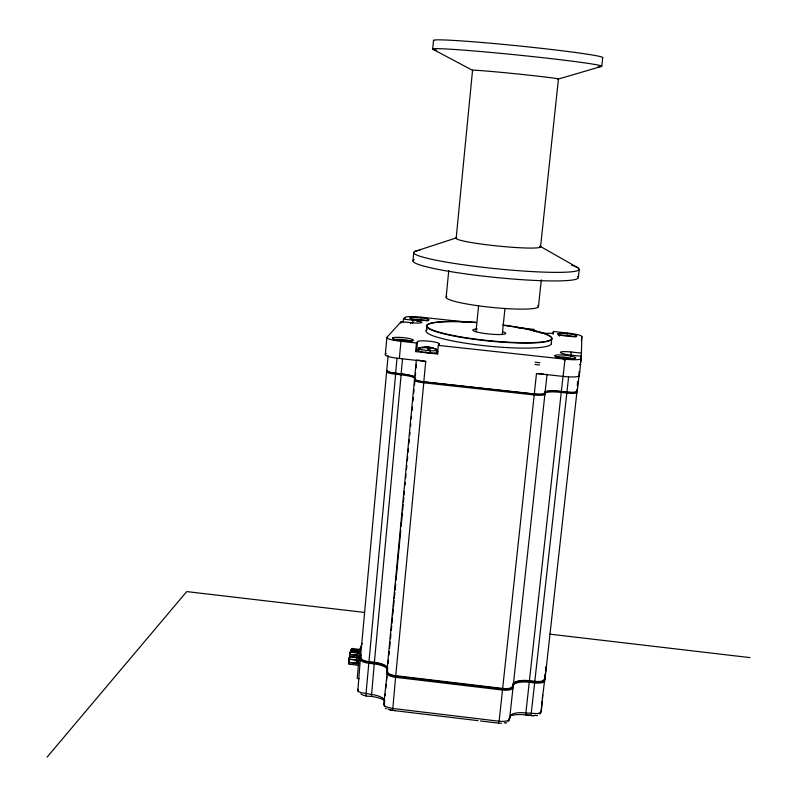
<?xml version="1.0" encoding="UTF-8"?>
<svg xmlns="http://www.w3.org/2000/svg" width="797" height="797" viewBox="0 0 797 797"><rect width="100%" height="100%" fill="white"/><g stroke="black" fill="none" stroke-linecap="round" stroke-linejoin="round"><path stroke-width="1.2" d="M427.8 349.345L427.83 347.034A24.159 21.38 34.7 0 0 425.18 346.884A25.634 6.446 87.6 0 1 428.009 348.777A23.95 16.986 -13.1 0 1 430.679 348.917A25.643 7.173 -82 0 0 427.83 347.034M351.168 650.661L351.088 649.824L359.547 650.82M416.343 359.975L414.53 379.123A10.391 1.763 5.5 0 0 423.785 381.932L534.279 394.097L536.491 373.504L563.1 376.413A16.099 2.53 6.3 0 0 579.349 375.616L581.332 356.259L571.031 355.133A10.799 1.564 6.3 0 1 560.401 352.413A10.799 1.564 6.3 0 1 571.25 352.015L581.412 353.121L580.595 360.443M581.412 353.121L581.85 336.523A14.665 1.963 6.2 0 0 567.444 333.016L553.467 331.502L553.277 332.748A9.933 1.325 6.1 0 1 539.489 332.498M579.738 364.657L580.375 364.727L580.405 363.91M579.349 375.616L579.489 371.492A10.271 1.594 6.3 0 1 579.08 371.89M534.279 394.097A10.431 1.783 6.1 0 0 544.979 393.469L545.128 392.522A16.07 2.73 6.3 0 1 561.347 391.586L566.916 392.194A10.251 1.714 6.3 0 0 577.237 391.596L577.317 389.334M577.446 386.017L577.606 381.703M577.277 388.757L544.999 679.094L544.082 679.781A9.046 3.108 7 0 1 534.757 681.833L529.367 681.206A16.299 5.689 6.9 0 0 512.83 684.095M577.417 385.081L577.516 382.63M350.471 652.414L350.421 651.418L360.095 652.534M351.676 649.944L351.656 649.316L360.065 650.262M349.136 662.158L349.136 663.353L349.494 661.988M349.136 659.199L349.166 660.145L349.494 658.93M358.74 665.316L349.036 664.17L349.126 662.297M351.009 651.567L350.969 650.621L359.447 651.617M351.776 649.884L351.706 648.469L360.174 649.465M545.377 673.365L540.804 712.976A2.471 2.351 10.9 0 1 540.077 713.614M545.556 670.935L545.835 667.288M545.367 674.242L544.999 679.094A9.933 3.407 7 0 1 534.817 681.335L529.427 680.698A15.561 5.42 6.9 0 0 513.427 684.205L512.511 684.902L513.258 685.799L513.009 687.701A10.042 3.517 6.5 0 1 502.449 690.023L395.571 677.311L392.652 710.535M545.547 671.821L545.915 666.969M542.169 701.29L541.342 711.512L539.569 712.956A10.431 3.776 7 0 1 536.77 713.624L525.861 712.936A15.502 5.709 7 0 0 509.891 716.722L509.034 720.568A2.511 2.381 12.8 0 1 507.998 721.355M542.358 698.83L542.647 695.123M349.156 658.93L349.056 660.952L349.485 660.245M384.762 700.513A18.65 6.874 4.6 0 0 371.442 696.429L374.331 662.805L369.001 662.168A9.006 3.078 4.7 0 1 361.28 658.103L360.374 658.79L357.803 691.099A2.451 2.331 21.7 0 0 358.152 691.647M423.785 381.932L425.747 361.38L399.357 358.491A16.02 2.511 5.3 0 1 385.349 354.396L386.904 337.38L401.19 321.639L410.744 322.675A10.072 1.365 5.4 0 0 421.802 322.506A10.072 1.365 5.4 0 0 412.906 320.165L403.461 319.139L403.143 322.566M414.809 376.842A16.747 2.829 5.3 0 0 401.21 373.853L395.701 373.235A9.285 1.544 5.3 0 1 387.581 370.764L386.645 371.502L360.513 657.226L361.25 658.103M388.089 355.651L386.714 370.665A10.192 1.694 5.3 0 0 395.601 373.375L401.12 373.972A15.99 2.7 5.3 0 1 414.978 377.459M395.601 373.375L396.996 358.261M401.05 323.134L401.19 321.639M399.357 358.491L400.951 341.305A16.05 2.351 5.4 0 1 386.904 337.38M404.956 318.372L405.045 317.405A14.595 1.943 5.5 0 1 420.975 317.176L469.084 322.377M401.12 373.972L402.525 358.869M412.976 260.778L413.753 252.48M432.701 49.085L433.508 40.418M410.654 323.672L410.744 322.675M412.627 323.104L412.906 320.165M437.971 353.23L437.493 353.988L415.655 351.597L416.472 342.999L417.558 341.554A10.959 1.614 5.5 0 1 429.473 341.236A10.959 1.614 5.5 0 1 439.277 343.915L439.117 345.529M415.655 351.597L416.751 350.102L417.558 341.554M385.081 695.93L385.26 694.008M385.808 688.229L386.176 684.364M386.535 680.508L386.904 676.643M387.272 672.778L387.452 670.845A15.392 5.35 4.7 0 0 374.142 663.881L368.812 663.234A9.883 3.377 4.7 0 1 360.374 658.79M388.159 663.383L388.488 659.866M388.936 655.174L389.265 651.647M389.603 648.11L390.161 642.223M390.49 638.686L390.938 633.974M391.277 630.427L391.725 625.695M391.945 623.324L392.503 617.416M392.732 615.045L393.29 609.107M393.519 606.726L394.077 600.789M394.306 598.417L394.864 592.45M395.093 590.069L395.651 584.111M395.989 580.535L399.277 545.756M399.397 544.55L400.761 530.075M401.11 526.458L402.365 513.129M402.595 510.708L403.172 504.64M403.402 502.21L403.86 497.348M404.089 494.917L404.438 491.261M405.015 485.164L405.245 482.723M405.703 477.841L406.052 474.175M406.51 469.284L406.859 465.607M407.327 460.706L407.675 457.03M408.134 452.118L408.482 448.432M408.951 443.501L409.299 439.814M409.768 434.893L409.997 432.422M410.585 426.246L410.814 423.775M411.282 418.823L411.521 416.353M412.069 410.545L412.398 407.058M412.946 401.24L413.274 397.753M413.723 393.08L414.051 389.574M414.49 384.901L414.819 381.404M415.367 375.686L415.606 373.145M416.084 368.055L416.442 364.239M420.876 318.142L420.975 317.176M534.199 715.576A6.157 2.242 7 0 1 531.001 715.507L566.926 392.054A9.335 1.564 6.3 0 0 576.351 391.496L577.138 392.433A10.182 1.704 6.3 0 1 566.826 393.031L561.257 392.423A15.97 2.72 6.3 0 0 545.088 393.369L544.889 394.326L544.122 393.379A9.504 1.624 6.1 0 1 534.309 393.937L423.874 381.793A9.474 1.614 5.5 0 1 415.416 379.223L414.45 379.97L386.934 671.094L387.691 671.991A9.175 3.208 5.1 0 0 395.75 676.215L502.578 688.937A9.205 3.228 6.5 0 0 512.232 686.795L513.178 686.107L513.427 684.205M426.305 330.157L427.132 324.987M430.26 350.71L429.852 353.38M437.493 353.988L438.32 345.38L439.277 343.915M446.151 297.321L448.761 270.432M456.153 238.343L472.541 70.285M475.978 331.821L478.608 305.689M531.001 715.497L525.612 715.178L561.357 391.437L566.926 392.054M502.249 334.67L504.959 308.529M349.873 654.028L349.863 655.393M349.036 662.347L349.186 661.699M350.281 656.579L350.212 657.196M540.545 246.94L558.438 79.003M533.472 331.094L533.841 329.38L517.333 327.597M533.631 331.313L533.841 329.38M538.443 306.735L541.312 279.867M547.071 374.281L509.632 718.715A10.062 3.726 6.6 0 1 499.091 721.225L392.592 708.443L387.262 707.168A10.57 3.895 5 0 1 384.851 705.843L383.765 704L387.452 670.845M551.394 343.736L551.634 338.476M553.118 334.202L553.467 331.502M567.344 333.983L567.444 333.016M561.347 391.586L563.021 376.433M563.1 376.413L565.003 359.168A16.129 2.371 6.2 0 0 581.272 358.54M578.333 277.635L579.25 269.346M601.775 66.241L602.731 57.583M570.841 355.681L571.25 352.015M566.916 392.194L568.6 377.041M570.851 356.727L571.031 355.133M581.412 340.429L581.85 336.523M577.237 391.596L579.489 371.492M580.375 364.727L580.495 363.671M580.614 362.615L581.332 356.259M349.066 658.9L349.156 658.192M349.186 658.631L349.026 659.328L358.899 660.504M350.281 653.56L349.883 657.057M509.891 716.722L509.293 718.565A2.511 2.381 12.8 0 1 508.835 719.024M534.299 393.947L498.912 723.297M356.926 657.884L357.225 656.339M357.624 653.132L357.992 651.458L357.963 653.122M358.61 651.607L358.491 652.384M349.206 658.471L349.235 657.714M349.863 653.44L349.734 654.576L359.596 655.742M349.196 661.699L349.186 661.181M351.258 650.78L351.686 648.489M349.216 661.54L349.216 660.942M350.65 651.826L351.108 649.844M428.627 349.445L428.985 347.173M349.963 653.401L350.401 651.388M349.255 658.153L350.262 655.363M395.571 677.311L423.874 381.793M349.983 653.241L350.272 652.195L359.985 653.341M350.68 651.667L350.949 650.631M349.265 661.221L349.475 659.587M349.494 662.576L349.096 664.14M401.21 373.843L374.331 662.805M395.701 373.235L365.903 694.755L365.943 696.13L371.452 696.409M349.305 657.844L349.574 656.937L359.298 658.083M350.142 654.496L350.013 655.104M351.357 650.153L351.616 649.266M429.254 349.873L429.722 347.661M350.052 655.453L349.793 657.097L349.843 654.317L359.706 655.483M349.375 660.663L349.465 659.796M357.594 689.186L358.481 691.298A10.381 3.746 4.6 0 0 360.792 692.573L371.312 694.446M356.508 661.141L356.169 664.19M350.272 654.696L349.923 655.353M361.449 654.985L360.513 657.226A9.823 3.357 4.7 0 0 368.961 661.649L374.301 662.287A15.492 5.37 4.7 0 1 387.601 669.251L386.934 671.094A10.012 3.487 5.1 0 0 395.73 675.697L502.618 688.429A10.042 3.517 6.5 0 0 513.148 686.097M362.097 643.388L359.905 649.176L357.285 677.609L357.295 678.536L359.168 678.665M415.048 379.063L414.45 379.97A10.391 1.773 5.5 0 0 423.705 382.789L534.179 394.953A10.371 1.773 6.1 0 0 544.859 394.316M358.66 650.113L358.182 653.122M414.53 379.123L414.868 378.615M349.763 656.2L359.467 657.346M47.073 757.15L186.727 591.593L364.578 612.445M385.349 354.396L386.156 353.45M403.461 319.139L405.045 317.405M427.581 321.012L428.866 319.976A9.454 1.255 5.5 0 0 415.157 317.435A9.454 1.255 5.5 0 0 414.38 319.557A9.454 1.255 5.5 0 0 428.866 319.916M411.421 341.554L413.075 340.229M575.404 337.011L576.719 335.975A9.504 1.265 6.2 0 0 563.001 333.365A9.504 1.265 6.2 0 0 562.074 335.467A9.504 1.265 6.2 0 0 576.679 336.035M574.179 359.068L575.623 357.923M387.691 671.991L386.784 672.688A10.012 3.497 5.1 0 0 395.571 677.301M415.317 251.254L456.761 237.775A42.42 3.487 5.8 0 0 498.673 246.104A42.42 3.487 5.8 0 0 539.848 246.124M539.778 713.753L539.141 713.923M505.537 723.118L506.762 722.74M558.338 79.072L601.366 66.44M536.64 715.686L537.487 715.457M501.522 723.287L500.257 723.278M400.951 341.305L416.472 342.999M438.32 345.38L565.003 359.168M549.84 634.153L749.927 657.605M356.996 652.135L359.039 652.305M357.584 652.484L358.919 652.564M349.146 659.069L359.019 660.235M356.588 661.869L358.55 662.098M356.468 662.048L358.441 662.287M349.116 662.287L358.979 663.463M349.016 662.556L358.869 663.732M394.216 710.595L477.991 720.647M480.452 720.946L498.932 723.168M366.142 695.771L364.279 695.442M363.721 695.293L363.183 695.123A6.864 2.491 4.6 0 1 360.892 693.858M433.08 49.364L472.641 70.375M540.067 246.253L577.955 267.802M433.269 348.14L432.93 347.96A25.643 24.647 -69.6 0 0 422.211 347.372L422.908 347.841A25.624 23.87 -41.9 0 1 433.618 348.419L433.289 348.159A25.653 24.368 -53.8 0 1 436.985 349.564M385.34 708.174L386.316 708.812M356.219 660.982L356.687 657.933M512.252 686.805L513.009 687.701M544.082 679.781L544.819 680.668A9.873 3.397 7 0 1 534.638 682.909L529.248 682.272A15.462 5.4 6.9 0 0 513.298 685.799M392.493 337.988L394.047 339.881M410.126 317.953L411.541 319.677M554.842 355.661L556.386 357.554M557.82 333.923L559.225 335.657M356.897 656.19L357.375 653.122M384.543 703.014L384.533 701.699L384.064 705.584A2.501 2.371 20 0 0 384.652 706.381M436.517 351.626A9.554 1.455 5.5 0 1 427.242 352.722A9.554 1.455 5.5 0 1 418.933 349.873M432.562 348.279A9.564 1.445 5.5 0 1 433.379 350.78A9.564 1.445 5.5 0 1 418.485 348.498A9.564 1.445 5.5 0 1 429.852 347.861M418.594 348.578A25.653 24.368 -53.8 0 1 422.549 347.572M502.558 331.731A16.538 2.261 5.8 0 1 499.779 334.541A16.538 2.261 5.8 0 1 477.303 332.11A16.538 2.261 5.8 0 1 477.214 328.992M551.265 342.919A63.023 8.827 5.8 0 1 484.915 345.749A63.023 8.827 5.8 0 1 427.112 329.46M503.784 325.385A63.053 8.637 5.8 0 1 540.625 342.491A63.053 8.637 5.8 0 1 436.905 331.941A63.053 8.637 5.8 0 1 476.138 322.576M502.688 324.967A62.724 8.588 5.8 0 1 540.854 342.062A62.724 8.588 5.8 0 1 437.513 331.701A62.724 8.588 5.8 0 1 475.998 322.287M414.819 378.246A15.89 2.69 5.3 0 0 401.03 374.819L395.531 374.211A10.192 1.704 5.3 0 1 386.645 371.502M374.331 662.815A16.229 5.639 4.7 0 1 387.621 667.617M544.72 391.915A16.827 2.859 6.3 0 1 561.357 391.447M539.559 364.956A9.594 1.464 6.1 0 1 534.926 364.428M539.798 362.725A9.594 1.455 6.1 0 1 535.166 362.197M371.302 694.456A15.342 5.619 4.6 0 1 384.503 700.314M392.403 710.376A6.167 2.291 5 0 1 390.151 709.908M395.471 710.526A6.695 2.481 5 0 1 387.85 708.912M511.056 715.646A18.739 6.934 7 0 1 525.641 714.879M535.873 715.308A6.595 2.401 7 0 1 527.006 714.51M505.009 722.56A7.024 2.61 6.6 0 1 504.222 722.869M537.686 305.48A46.395 5.499 5.8 0 1 492.476 307.473A46.395 5.499 5.8 0 1 446.868 296.404M436.646 50.281A84.97 2.65 5.8 0 1 516.625 54.913A84.97 2.65 5.8 0 1 598.178 66.619M433.877 40.737A85.05 3.108 5.8 0 1 518.319 45.877A85.05 3.108 5.8 0 1 602.323 57.812M473.089 70.495A43.177 0.897 5.8 0 1 516.257 73.832A43.177 0.897 5.8 0 1 557.621 79.112M571.569 265.252A83.177 7.761 5.8 0 1 498.374 268.948A83.177 7.761 5.8 0 1 419.919 250.278M577.556 276.39A83.107 8.169 5.8 0 1 493.951 277.296A83.107 8.169 5.8 0 1 414.271 259.593M543.146 373.853A10.451 1.654 6.1 0 1 536.491 373.504M425.747 361.38A10.421 1.644 5.5 0 1 418.086 359.925M536.939 332.02A9.933 1.325 6.1 0 1 536.202 331.841M534.1 331.163A9.933 1.325 6.1 0 1 533.522 330.606M416.751 350.102A10.949 1.664 5.5 0 1 419.132 349.445M436.656 351.218A10.949 1.664 5.5 0 1 438.051 351.816M426.913 352.284A6.954 1.056 5.5 0 1 425.04 352.045M421.802 351.338A6.954 1.056 5.5 0 1 421.155 351.078M393.997 339.94A8.657 1.275 5.4 0 1 402.575 339.532A8.657 1.275 5.4 0 1 411.202 341.514M418.535 321.5A7.88 1.056 5.5 0 1 417.12 321.33M413.782 320.743A7.88 1.056 5.5 0 1 413.235 320.613M412.467 319.368A7.88 1.056 5.5 0 1 419.78 319.507A7.88 1.056 5.5 0 1 426.594 320.802M559.494 335.985A7.92 1.066 6.2 0 1 564.236 335.208A7.92 1.066 6.2 0 1 574.069 336.762M565.342 359.836A8.707 1.285 6.2 0 1 563.23 359.577M556.426 357.445A8.707 1.285 6.2 0 1 564.326 357.136A8.707 1.285 6.2 0 1 573.362 359.048M559.514 357.474A10.451 1.534 6.2 0 0 575.583 357.992A10.451 1.534 6.2 0 0 560.54 354.914A10.451 1.534 6.2 0 0 559.514 357.474M397.065 339.871A10.401 1.524 5.4 0 0 413.085 340.16A10.401 1.524 5.4 0 0 398.092 337.32A10.401 1.524 5.4 0 0 397.065 339.871"/></g></svg>
